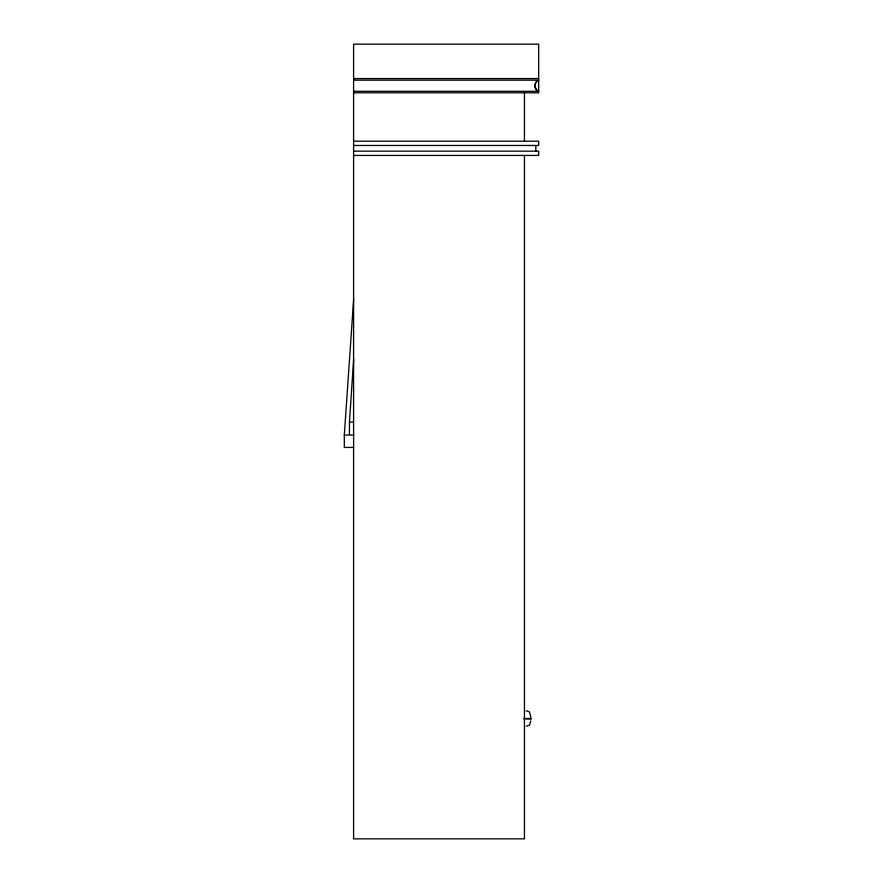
<?xml version="1.0" encoding="UTF-8"?>
<svg xmlns="http://www.w3.org/2000/svg" width="883" height="883" viewBox="0 0 883 883"><rect width="100%" height="100%" fill="white"/><g stroke="black" fill="none" stroke-linecap="round" stroke-linejoin="round"><path stroke-width="1.32" d="M530.672 717.956L530.617 719.513A20.817 2.715 0.3 0 0 529.259 718.872L523.917 718.762M530.639 718.707L530.716 718L530.694 718.972M353.52 447.438L344.315 447.438L344.315 435.021L353.664 298.962M349.447 434.48L349.447 422.063L353.653 359.271M530.65 718.817L530.639 718.089L530.749 718.707M530.771 720.958L529.502 725.153L526.301 726.234M353.597 80.165L538.685 80.165C533.751 81.843 533.751 89.602 538.685 91.291L353.597 91.291M526.113 710.782L529.336 711.786L530.782 716.676M523.917 718.53L530.76 718.453M353.597 78.565L538.685 78.565M353.597 92.803L538.685 92.803L538.685 44.15L353.597 44.15L353.597 838.85L524.447 838.85L524.447 155.441M353.597 141.203L538.685 141.203L538.685 145.474L353.597 145.474M353.597 151.17L538.685 151.17L538.685 155.441L353.597 155.441M349.447 422.063L353.575 422.063M344.315 435.021L353.951 435.021M535.838 145.474L535.838 151.17M524.447 92.803L524.447 141.203M536.698 90A6.015 5.993 0 0 1 536.698 81.446"/></g></svg>
